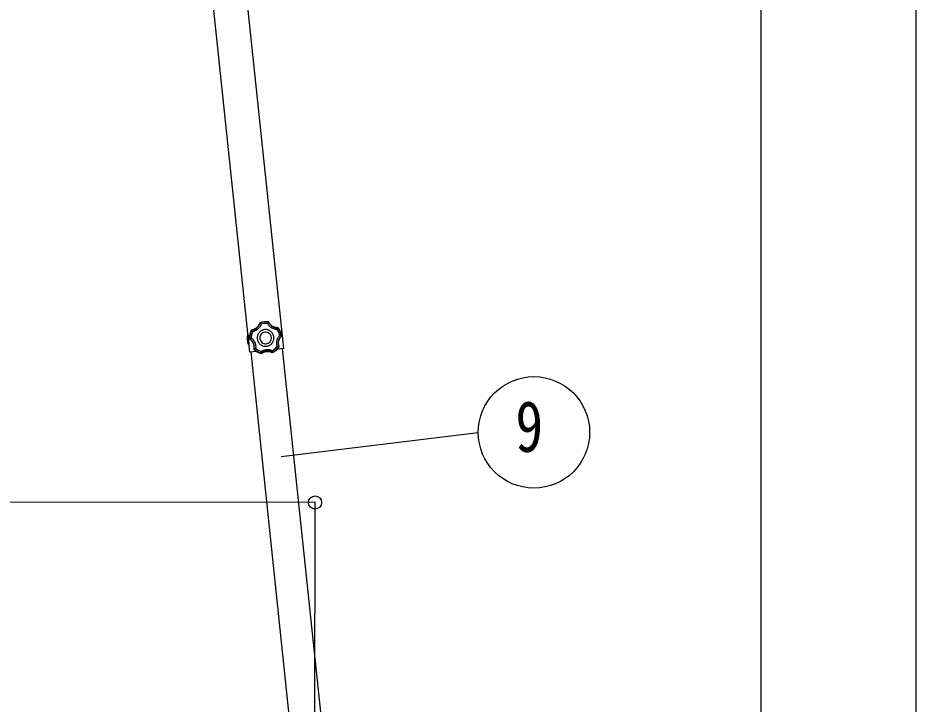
# Model space of a CAD drawing. Units: millimetres, scale not verified. Extents: x -10512 to 10512, y -7425 to 7425.
# Drawn here: x -4812 to -3652, y -3999 to -3113 of the extents above; entities that cross this region are included whole.
import ezdxf
from ezdxf.enums import TextEntityAlignment as Align

# ---------------------------------------------------------------- set-up
doc = ezdxf.new("R2010")
doc.units = ezdxf.units.MM
doc.header["$LTSCALE"] = 30
for name, color, linetype in [('0-4_YKK_13', 4, 'Continuous'), ('0-5_YKK_A1', 4, 'Continuous'), ('0-6_YKK_D', 6, 'Continuous')]:
    doc.layers.add(name, color=color, linetype=linetype)
doc.styles.add('ＭＳ ゴシック', font='')
doc.styles.get('ＭＳ ゴシック').set_extended_font_data('MS Gothic')

msp = doc.modelspace()

# ---------------------------------------------------------------- linework, layer by layer
at = {"layer": '0-4_YKK_13'}
for p, q in [((-4488.66, -3505.73), (-4488.48, -3505.39)), ((-4488.12, -3505.67), (-4488.48, -3505.39)), ((-4488.11, -3505.67), (-4488.48, -3505.39)), ((-4510.35, -3515.82), (-4510.73, -3516.08)), ((-4510.35, -3515.82), (-4510.73, -3516.08)), ((-4510.46, -3516.35), (-4510.73, -3516.08)), ((-4510.08, -3516.09), (-4510.46, -3516.36)), ((-4510.08, -3516.09), (-4510.46, -3516.35)), ((-4510.35, -3515.82), (-4510.08, -3516.09)), ((-4499.55, -3506.35), (-4499.86, -3506.69)), ((-4499.55, -3506.36), (-4499.86, -3506.69)), ((-4499.62, -3507), (-4499.86, -3506.69)), ((-4499.31, -3506.66), (-4499.62, -3507)), ((-4499.31, -3506.66), (-4499.62, -3507)), ((-4499.55, -3506.36), (-4499.31, -3506.66)), ((-4488.29, -3506.01), (-4488.66, -3505.73)), ((-4488.29, -3506.01), (-4488.66, -3505.73)), ((-4488.12, -3505.67), (-4488.29, -3506.01)), ((-4476.41, -3513.15), (-4476.19, -3512.83)), ((-4475.99, -3513.34), (-4476.41, -3513.15)), ((-4475.99, -3513.34), (-4476.41, -3513.15)), ((-4475.78, -3513.02), (-4476.19, -3512.83)), ((-4475.78, -3513.02), (-4476.19, -3512.83)), ((-4475.78, -3513.02), (-4475.99, -3513.34)), ((-4515.54, -3521.56), (-4514.83, -3521.5)), ((-4515.54, -3521.56), (-4514.97, -3528.03)), ((-4514.41, -3534.51), (-4514.97, -3528.03)), ((-4514.83, -3521.5), (-4513.7, -3534.45)), ((-4513.23, -3526.9), (-4512.86, -3526.77)), ((-4513.23, -3526.9), (-4513, -3527.3)), ((-4513.23, -3526.9), (-4513.01, -3527.3)), ((-4512.64, -3527.17), (-4513, -3527.3)), ((-4512.86, -3526.77), (-4512.64, -3527.17)), ((-4512.86, -3526.77), (-4512.64, -3527.17)), ((-4471.97, -3523.61), (-4471.82, -3523.18)), ((-4471.97, -3523.61), (-4471.82, -3523.18)), ((-4471.59, -3523.68), (-4471.97, -3523.61)), ((-4471.82, -3523.18), (-4471.43, -3523.25)), ((-4471.59, -3523.68), (-4471.43, -3523.25)), ((-4471.59, -3523.68), (-4471.43, -3523.25)), ((-4514.41, -3534.51), (-4513.7, -3534.45)), ((-4507.57, -3540.1), (-4507.22, -3539.93)), ((-4507.57, -3540.1), (-4507.44, -3540.54)), ((-4507.57, -3540.11), (-4507.44, -3540.54)), ((-4507.22, -3539.93), (-4507.09, -3540.37)), ((-4507.22, -3539.93), (-4507.09, -3540.37)), ((-4475.14, -3537.58), (-4475.09, -3537.12)), ((-4475.14, -3537.58), (-4475.09, -3537.12)), ((-4474.77, -3537.69), (-4475.14, -3537.58)), ((-4475.09, -3537.12), (-4474.72, -3537.23)), ((-4474.77, -3537.69), (-4474.72, -3537.23)), ((-4474.77, -3537.69), (-4474.72, -3537.23)), ((-4507.09, -3540.37), (-4507.44, -3540.54)), ((-4497.93, -3545.88), (-4497.48, -3545.79)), ((-4497.93, -3545.88), (-4497.48, -3545.79)), ((-4497.92, -3546.27), (-4497.93, -3545.88)), ((-4497.92, -3546.27), (-4497.47, -3546.17)), ((-4497.92, -3546.27), (-4497.47, -3546.17)), ((-4497.48, -3545.79), (-4497.47, -3546.17)), ((-4483.67, -3544.58), (-4483.21, -3544.59)), ((-4483.61, -3544.96), (-4483.67, -3544.58)), ((-4483.67, -3544.58), (-4483.21, -3544.59)), ((-4483.61, -3544.96), (-4483.15, -3544.97)), ((-4483.61, -3544.96), (-4483.15, -3544.97)), ((-4483.21, -3544.59), (-4483.15, -3544.97))]:
    msp.add_line(p, q, dxfattribs=at)
for points in [[(-4488.48, -3505.39), (-4491.28, -3505.07), (-4494.08, -3505.12), (-4496.85, -3505.55), (-4499.55, -3506.35)], [(-4488.48, -3505.39), (-4491.28, -3505.07), (-4494.08, -3505.13), (-4496.85, -3505.56), (-4499.55, -3506.36)], [(-4510.73, -3516.08), (-4511.9, -3518.64), (-4512.71, -3521.32), (-4513.16, -3524.09), (-4513.23, -3526.9)], [(-4510.73, -3516.08), (-4511.9, -3518.64), (-4512.71, -3521.32), (-4513.16, -3524.09), (-4513.23, -3526.9)], [(-4510.46, -3516.36), (-4511.57, -3518.82), (-4512.35, -3521.4), (-4512.78, -3524.07), (-4512.86, -3526.77)], [(-4510.46, -3516.36), (-4510.45, -3516.37), (-4510.43, -3516.39), (-4510.41, -3516.41), (-4510.38, -3516.45), (-4510.34, -3516.49), (-4510.3, -3516.54), (-4510.25, -3516.6), (-4510.19, -3516.66), (-4510.13, -3516.73), (-4510.07, -3516.81), (-4509.98, -3516.9), (-4509.83, -3517.08), (-4509.66, -3517.27), (-4509.51, -3517.43), (-4509.42, -3517.53), (-4509.32, -3517.63), (-4509.22, -3517.74), (-4509.12, -3517.85), (-4509.02, -3517.95), (-4510.4, -3521.86), (-4510.87, -3525.96)], [(-4499.86, -3506.69), (-4500.05, -3507.34), (-4500.28, -3507.97), (-4500.51, -3508.51), (-4500.65, -3508.81), (-4500.8, -3509.11), (-4500.95, -3509.41), (-4501.12, -3509.7), (-4501.29, -3509.99), (-4501.9, -3510.89), (-4502.76, -3511.91), (-4503.72, -3512.84), (-4504.78, -3513.67), (-4505.91, -3514.37), (-4506.88, -3514.85), (-4507.19, -3514.98), (-4507.5, -3515.11), (-4507.82, -3515.22), (-4508.14, -3515.33), (-4508.46, -3515.43), (-4509.03, -3515.58), (-4509.69, -3515.71), (-4510.35, -3515.82)], [(-4510.08, -3516.09), (-4509.43, -3515.99), (-4508.78, -3515.85), (-4508.2, -3515.7), (-4507.89, -3515.6), (-4507.57, -3515.5), (-4507.26, -3515.39), (-4506.95, -3515.26), (-4506.65, -3515.14), (-4506.15, -3514.9), (-4505.57, -3514.6), (-4505.01, -3514.26), (-4504.7, -3514.06), (-4504.43, -3513.88), (-4504.17, -3513.68), (-4503.9, -3513.48), (-4503.65, -3513.27), (-4503.15, -3512.83), (-4502.24, -3511.88), (-4501.43, -3510.84), (-4500.91, -3510.04), (-4500.59, -3509.46), (-4500.3, -3508.86), (-4500.04, -3508.26), (-4499.81, -3507.63), (-4499.62, -3507)], [(-4510.08, -3516.09), (-4510.08, -3516.11), (-4510.06, -3516.13), (-4510.05, -3516.16), (-4510.03, -3516.2), (-4510, -3516.25), (-4509.97, -3516.31), (-4509.93, -3516.38), (-4509.89, -3516.45), (-4509.85, -3516.53), (-4509.8, -3516.62), (-4509.74, -3516.73), (-4509.62, -3516.93), (-4509.5, -3517.15), (-4509.39, -3517.34), (-4509.32, -3517.46), (-4509.25, -3517.58), (-4509.17, -3517.7), (-4509.1, -3517.83), (-4509.02, -3517.95)], [(-4499.62, -3507), (-4499.58, -3507.03), (-4499.51, -3507.08), (-4499.39, -3507.17), (-4499.24, -3507.27), (-4499.07, -3507.41), (-4498.87, -3507.56), (-4498.65, -3507.73), (-4498.41, -3507.91), (-4498.17, -3508.11), (-4497.93, -3508.31), (-4498.16, -3508.96), (-4498.43, -3509.6), (-4498.7, -3510.16), (-4498.86, -3510.47), (-4499.02, -3510.78), (-4499.2, -3511.08), (-4499.38, -3511.38), (-4499.57, -3511.67), (-4500.17, -3512.52), (-4501.06, -3513.57), (-4502.05, -3514.54), (-4502.4, -3514.84), (-4502.67, -3515.06), (-4502.95, -3515.27), (-4503.23, -3515.48), (-4503.51, -3515.68), (-4503.9, -3515.93), (-4504.49, -3516.29), (-4505.09, -3516.61), (-4505.71, -3516.91), (-4506.35, -3517.18), (-4507, -3517.42), (-4507.67, -3517.63), (-4508.34, -3517.81), (-4509.02, -3517.95)], [(-4481.49, -3525.1), (-4481.64, -3524.01), (-4481.9, -3522.96), (-4482.26, -3521.95), (-4482.7, -3520.99), (-4483.24, -3520.09), (-4483.86, -3519.25), (-4484.55, -3518.48), (-4485.31, -3517.78), (-4486.13, -3517.15), (-4487.01, -3516.6), (-4487.95, -3516.14), (-4488.93, -3515.77), (-4489.95, -3515.49), (-4491, -3515.32), (-4492.08, -3515.25), (-4493.19, -3515.29), (-4494.28, -3515.44), (-4495.34, -3515.7), (-4496.34, -3516.05), (-4497.3, -3516.5), (-4498.2, -3517.04), (-4499.04, -3517.65), (-4499.81, -3518.34), (-4500.52, -3519.11), (-4501.15, -3519.93), (-4501.69, -3520.81), (-4502.15, -3521.75), (-4502.52, -3522.73), (-4502.8, -3523.75), (-4502.97, -3524.8), (-4503.04, -3525.88), (-4503, -3526.99), (-4502.85, -3528.08), (-4502.59, -3529.13), (-4502.24, -3530.14), (-4501.79, -3531.1), (-4501.26, -3532), (-4500.64, -3532.84), (-4499.95, -3533.61)], [(-4488.66, -3505.73), (-4491.35, -3505.44), (-4494.05, -3505.49), (-4496.71, -3505.9), (-4499.31, -3506.66)], [(-4499.31, -3506.66), (-4499.28, -3506.7), (-4499.22, -3506.77), (-4499.12, -3506.88), (-4499, -3507.02), (-4498.85, -3507.18), (-4498.69, -3507.38), (-4498.51, -3507.59), (-4498.32, -3507.82), (-4498.12, -3508.06), (-4497.93, -3508.31)], [(-4489.73, -3507.59), (-4493.87, -3507.49), (-4497.93, -3508.31)], [(-4488.66, -3505.73), (-4488.68, -3505.77), (-4488.73, -3505.85), (-4488.81, -3505.97), (-4488.9, -3506.13), (-4489.02, -3506.32), (-4489.15, -3506.54), (-4489.28, -3506.78), (-4489.43, -3507.04), (-4489.58, -3507.31), (-4489.73, -3507.59)], [(-4488.29, -3506.01), (-4488.32, -3506.04), (-4488.39, -3506.11), (-4488.49, -3506.21), (-4488.62, -3506.34), (-4488.77, -3506.51), (-4488.94, -3506.69), (-4489.13, -3506.9), (-4489.32, -3507.12), (-4489.53, -3507.35), (-4489.73, -3507.59)], [(-4476.41, -3513.15), (-4476.43, -3513.19), (-4476.45, -3513.28), (-4476.5, -3513.42), (-4476.56, -3513.59), (-4476.63, -3513.8), (-4476.71, -3514.04), (-4476.81, -3514.3), (-4476.91, -3514.58), (-4477.02, -3514.87), (-4477.13, -3515.16), (-4477.83, -3515.14), (-4478.54, -3515.08), (-4479.23, -3514.99), (-4479.93, -3514.86), (-4480.61, -3514.7), (-4481.62, -3514.4), (-4482.91, -3513.9), (-4484.15, -3513.27), (-4484.68, -3512.95), (-4484.98, -3512.76), (-4485.27, -3512.57), (-4485.55, -3512.36), (-4485.83, -3512.15), (-4486.18, -3511.88), (-4486.7, -3511.43), (-4487.21, -3510.95), (-4487.69, -3510.45), (-4488.15, -3509.92), (-4488.59, -3509.37), (-4489, -3508.79), (-4489.38, -3508.2), (-4489.73, -3507.59)], [(-4488.29, -3506.01), (-4487.99, -3506.6), (-4487.66, -3507.18), (-4487.3, -3507.73), (-4486.91, -3508.27), (-4486.49, -3508.78), (-4486.05, -3509.27), (-4485.58, -3509.74), (-4485.09, -3510.18), (-4484.75, -3510.45), (-4484.49, -3510.66), (-4484.23, -3510.85), (-4483.95, -3511.04), (-4483.67, -3511.22), (-4483.3, -3511.45), (-4482.13, -3512.05), (-4480.91, -3512.53), (-4479.96, -3512.8), (-4479.63, -3512.88), (-4479.31, -3512.94), (-4478.98, -3513), (-4478.65, -3513.05), (-4478.32, -3513.09), (-4477.74, -3513.14), (-4477.08, -3513.16), (-4476.41, -3513.15)], [(-4476.19, -3512.83), (-4476.87, -3512.84), (-4477.54, -3512.82), (-4478.12, -3512.77), (-4478.45, -3512.73), (-4478.78, -3512.68), (-4479.12, -3512.62), (-4479.45, -3512.56), (-4479.77, -3512.48), (-4480.82, -3512.18), (-4482.05, -3511.68), (-4483.24, -3511.06), (-4484.35, -3510.31), (-4485.36, -3509.45), (-4486.12, -3508.67), (-4486.34, -3508.42), (-4486.56, -3508.16), (-4486.76, -3507.89), (-4486.96, -3507.62), (-4487.16, -3507.34), (-4487.48, -3506.85), (-4487.81, -3506.27), (-4488.11, -3505.67)], [(-4475.99, -3513.34), (-4476.02, -3513.38), (-4476.07, -3513.46), (-4476.14, -3513.58), (-4476.23, -3513.74), (-4476.35, -3513.93), (-4476.48, -3514.15), (-4476.63, -3514.39), (-4476.79, -3514.64), (-4476.96, -3514.9), (-4477.13, -3515.16)], [(-4473.92, -3522.73), (-4475.1, -3518.77), (-4477.13, -3515.16)], [(-4471.82, -3523.18), (-4472.37, -3520.53), (-4473.26, -3517.99), (-4474.47, -3515.58), (-4475.99, -3513.34)], [(-4471.43, -3523.25), (-4472, -3520.49), (-4472.92, -3517.84), (-4474.18, -3515.34), (-4475.78, -3513.02)], [(-4471.43, -3523.25), (-4472, -3520.49), (-4472.92, -3517.84), (-4474.18, -3515.34), (-4475.77, -3513.02)], [(-4513.01, -3527.3), (-4512.45, -3527.69), (-4511.92, -3528.1), (-4511.48, -3528.48), (-4511.23, -3528.71), (-4510.99, -3528.94), (-4510.76, -3529.19), (-4510.53, -3529.43), (-4510.31, -3529.69), (-4509.65, -3530.55), (-4508.94, -3531.67), (-4508.35, -3532.88), (-4507.89, -3534.14), (-4507.57, -3535.43), (-4507.42, -3536.5), (-4507.39, -3536.84), (-4507.37, -3537.17), (-4507.35, -3537.51), (-4507.35, -3537.85), (-4507.36, -3538.18), (-4507.39, -3538.77), (-4507.46, -3539.44), (-4507.57, -3540.11)], [(-4512.86, -3526.77), (-4512.82, -3526.75), (-4512.74, -3526.72), (-4512.6, -3526.66), (-4512.43, -3526.59), (-4512.23, -3526.5), (-4511.99, -3526.4), (-4511.74, -3526.3), (-4511.46, -3526.19), (-4511.17, -3526.08), (-4510.87, -3525.96)], [(-4512.64, -3527.17), (-4512.6, -3527.15), (-4512.53, -3527.09), (-4512.41, -3527.01), (-4512.26, -3526.9), (-4512.08, -3526.77), (-4511.87, -3526.63), (-4511.65, -3526.47), (-4511.4, -3526.31), (-4511.14, -3526.14), (-4510.87, -3525.96), (-4510.32, -3526.39), (-4509.8, -3526.85), (-4509.35, -3527.27), (-4509.1, -3527.52), (-4508.86, -3527.77), (-4508.63, -3528.03), (-4508.4, -3528.3), (-4508.18, -3528.57), (-4507.56, -3529.4), (-4506.84, -3530.57), (-4506.22, -3531.81), (-4506.04, -3532.24), (-4505.92, -3532.57), (-4505.8, -3532.9), (-4505.69, -3533.22), (-4505.59, -3533.56), (-4505.47, -3534), (-4505.31, -3534.67), (-4505.19, -3535.35), (-4505.1, -3536.03), (-4505.04, -3536.72), (-4505.01, -3537.41), (-4505.02, -3538.11), (-4505.06, -3538.81), (-4505.13, -3539.5)], [(-4507.22, -3539.93), (-4507.12, -3539.28), (-4507.05, -3538.61), (-4507.02, -3538.03), (-4507.01, -3537.69), (-4507.01, -3537.36), (-4507.03, -3537.03), (-4507.05, -3536.7), (-4507.07, -3536.37), (-4507.14, -3535.83), (-4507.25, -3535.18), (-4507.4, -3534.54), (-4507.49, -3534.19), (-4507.59, -3533.88), (-4507.69, -3533.56), (-4507.8, -3533.25), (-4507.92, -3532.94), (-4508.19, -3532.33), (-4508.8, -3531.17), (-4509.54, -3530.08), (-4510.15, -3529.34), (-4510.6, -3528.85), (-4511.08, -3528.39), (-4511.57, -3527.96), (-4512.1, -3527.55), (-4512.64, -3527.17)], [(-4499.95, -3533.61), (-4499.19, -3534.32), (-4498.36, -3534.94), (-4497.48, -3535.49), (-4496.55, -3535.95), (-4495.57, -3536.32), (-4494.55, -3536.6), (-4493.49, -3536.77), (-4492.41, -3536.84), (-4491.31, -3536.8), (-4490.21, -3536.65), (-4489.16, -3536.39), (-4488.15, -3536.04), (-4487.19, -3535.59), (-4486.29, -3535.05), (-4485.45, -3534.44), (-4484.68, -3533.75), (-4483.98, -3532.99), (-4483.35, -3532.16), (-4482.8, -3531.28), (-4482.34, -3530.34), (-4481.97, -3529.36), (-4481.7, -3528.35), (-4481.52, -3527.29), (-4481.45, -3526.21), (-4481.49, -3525.1)], [(-4475.09, -3537.12), (-4475.13, -3537.12), (-4475.23, -3537.12), (-4475.37, -3537.12), (-4475.55, -3537.12), (-4475.78, -3537.12), (-4476.03, -3537.11), (-4476.3, -3537.1), (-4476.6, -3537.09), (-4476.91, -3537.08), (-4477.23, -3537.06), (-4477.42, -3536.38), (-4477.58, -3535.7), (-4477.71, -3535.01), (-4477.8, -3534.31), (-4477.86, -3533.61), (-4477.89, -3532.56), (-4477.81, -3531.17), (-4477.59, -3529.8), (-4477.46, -3529.2), (-4477.37, -3528.86), (-4477.27, -3528.52), (-4477.16, -3528.18), (-4477.05, -3527.85), (-4476.9, -3527.44), (-4476.63, -3526.8), (-4476.33, -3526.17), (-4476, -3525.56), (-4475.64, -3524.95), (-4475.25, -3524.37), (-4474.83, -3523.8), (-4474.39, -3523.26), (-4473.92, -3522.73)], [(-4471.97, -3523.61), (-4472.44, -3524.08), (-4472.88, -3524.58), (-4473.3, -3525.09), (-4473.69, -3525.63), (-4474.05, -3526.19), (-4474.38, -3526.76), (-4474.68, -3527.34), (-4474.94, -3527.95), (-4475.1, -3528.35), (-4475.21, -3528.66), (-4475.32, -3528.98), (-4475.41, -3529.3), (-4475.5, -3529.62), (-4475.6, -3530.05), (-4475.81, -3531.35), (-4475.89, -3532.65), (-4475.85, -3533.64), (-4475.82, -3533.97), (-4475.79, -3534.3), (-4475.74, -3534.63), (-4475.68, -3534.96), (-4475.62, -3535.28), (-4475.49, -3535.86), (-4475.3, -3536.49), (-4475.09, -3537.12)], [(-4474.72, -3537.23), (-4474.94, -3536.59), (-4475.12, -3535.95), (-4475.26, -3535.38), (-4475.32, -3535.05), (-4475.38, -3534.72), (-4475.42, -3534.39), (-4475.46, -3534.05), (-4475.49, -3533.72), (-4475.53, -3532.63), (-4475.44, -3531.3), (-4475.21, -3529.98), (-4474.84, -3528.7), (-4474.33, -3527.46), (-4473.83, -3526.5), (-4473.66, -3526.21), (-4473.47, -3525.93), (-4473.29, -3525.65), (-4473.09, -3525.38), (-4472.89, -3525.11), (-4472.52, -3524.65), (-4472.07, -3524.15), (-4471.59, -3523.68)], [(-4471.82, -3523.18), (-4471.86, -3523.17), (-4471.95, -3523.15), (-4472.09, -3523.11), (-4472.28, -3523.07), (-4472.49, -3523.02), (-4472.74, -3522.97), (-4473.01, -3522.91), (-4473.3, -3522.85), (-4473.61, -3522.79), (-4473.92, -3522.73)], [(-4471.97, -3523.61), (-4472.01, -3523.59), (-4472.09, -3523.55), (-4472.22, -3523.49), (-4472.39, -3523.41), (-4472.59, -3523.32), (-4472.82, -3523.21), (-4473.07, -3523.1), (-4473.34, -3522.98), (-4473.63, -3522.85), (-4473.92, -3522.73)], [(-4507.22, -3539.93), (-4507.18, -3539.92), (-4507.09, -3539.91), (-4506.95, -3539.88), (-4506.76, -3539.85), (-4506.55, -3539.81), (-4506.3, -3539.76), (-4506.03, -3539.7), (-4505.74, -3539.64), (-4505.44, -3539.57), (-4505.13, -3539.5)], [(-4507.09, -3540.37), (-4507.05, -3540.35), (-4506.96, -3540.32), (-4506.83, -3540.26), (-4506.66, -3540.19), (-4506.45, -3540.1), (-4506.22, -3540), (-4505.97, -3539.89), (-4505.7, -3539.77), (-4505.41, -3539.64), (-4505.13, -3539.5)], [(-4505.13, -3539.5), (-4501.84, -3542.01), (-4498.08, -3543.74)], [(-4483.43, -3542.45), (-4480.03, -3540.1), (-4477.23, -3537.06)], [(-4483.21, -3544.59), (-4480.86, -3543.25), (-4478.71, -3541.61), (-4476.8, -3539.72), (-4475.14, -3537.58)], [(-4483.15, -3544.98), (-4480.7, -3543.59), (-4478.47, -3541.9), (-4476.48, -3539.92), (-4474.77, -3537.69)], [(-4483.15, -3544.97), (-4480.7, -3543.59), (-4478.47, -3541.89), (-4476.48, -3539.92), (-4474.77, -3537.69)], [(-4475.14, -3537.58), (-4475.18, -3537.57), (-4475.28, -3537.55), (-4475.42, -3537.51), (-4475.6, -3537.47), (-4475.82, -3537.42), (-4476.06, -3537.36), (-4476.33, -3537.3), (-4476.62, -3537.22), (-4476.92, -3537.14), (-4477.23, -3537.06)], [(-4507.44, -3540.54), (-4505.36, -3542.45), (-4503.06, -3544.05), (-4500.57, -3545.33), (-4497.92, -3546.27)], [(-4507.44, -3540.54), (-4505.36, -3542.45), (-4503.06, -3544.05), (-4500.57, -3545.33), (-4497.92, -3546.27)], [(-4507.09, -3540.37), (-4505.09, -3542.19), (-4502.87, -3543.73), (-4500.48, -3544.96), (-4497.93, -3545.88)], [(-4497.48, -3545.79), (-4497.49, -3545.75), (-4497.52, -3545.66), (-4497.56, -3545.52), (-4497.62, -3545.34), (-4497.69, -3545.13), (-4497.76, -3544.89), (-4497.84, -3544.63), (-4497.92, -3544.34), (-4498, -3544.04), (-4498.08, -3543.74), (-4497.5, -3543.34), (-4496.89, -3542.98), (-4496.28, -3542.64), (-4495.64, -3542.34), (-4494.99, -3542.06), (-4494.01, -3541.71), (-4492.66, -3541.36), (-4491.29, -3541.14), (-4490.68, -3541.09), (-4490.32, -3541.07), (-4489.97, -3541.05), (-4489.62, -3541.05), (-4489.27, -3541.06), (-4488.83, -3541.07), (-4488.14, -3541.13), (-4487.45, -3541.22), (-4486.76, -3541.34), (-4486.08, -3541.5), (-4485.4, -3541.69), (-4484.73, -3541.91), (-4484.08, -3542.17), (-4483.43, -3542.45)], [(-4497.93, -3545.88), (-4497.93, -3545.83), (-4497.94, -3545.74), (-4497.95, -3545.59), (-4497.97, -3545.41), (-4497.99, -3545.19), (-4498.01, -3544.94), (-4498.03, -3544.66), (-4498.05, -3544.36), (-4498.07, -3544.05), (-4498.08, -3543.74)], [(-4483.67, -3544.58), (-4484.26, -3544.28), (-4484.87, -3544.01), (-4485.48, -3543.77), (-4486.12, -3543.57), (-4486.76, -3543.39), (-4487.4, -3543.26), (-4488.05, -3543.16), (-4488.71, -3543.09), (-4489.15, -3543.06), (-4489.47, -3543.05), (-4489.81, -3543.05), (-4490.14, -3543.06), (-4490.47, -3543.08), (-4490.91, -3543.12), (-4492.21, -3543.31), (-4493.48, -3543.65), (-4494.41, -3543.99), (-4494.71, -3544.12), (-4495.02, -3544.25), (-4495.31, -3544.4), (-4495.61, -3544.55), (-4495.9, -3544.71), (-4496.4, -3545.02), (-4496.95, -3545.39), (-4497.48, -3545.79)], [(-4497.47, -3546.17), (-4496.93, -3545.77), (-4496.38, -3545.39), (-4495.88, -3545.09), (-4495.58, -3544.93), (-4495.28, -3544.77), (-4494.98, -3544.62), (-4494.68, -3544.48), (-4494.37, -3544.35), (-4493.34, -3543.98), (-4492.05, -3543.66), (-4490.73, -3543.47), (-4489.39, -3543.42), (-4488.06, -3543.52), (-4486.99, -3543.7), (-4486.66, -3543.78), (-4486.33, -3543.86), (-4486.01, -3543.96), (-4485.69, -3544.06), (-4485.37, -3544.17), (-4484.83, -3544.38), (-4484.21, -3544.65), (-4483.61, -3544.96)], [(-4483.67, -3544.58), (-4483.66, -3544.54), (-4483.65, -3544.44), (-4483.63, -3544.3), (-4483.61, -3544.12), (-4483.58, -3543.9), (-4483.55, -3543.65), (-4483.52, -3543.37), (-4483.49, -3543.08), (-4483.46, -3542.77), (-4483.43, -3542.45)], [(-4483.21, -3544.59), (-4483.21, -3544.55), (-4483.22, -3544.45), (-4483.23, -3544.31), (-4483.25, -3544.12), (-4483.27, -3543.9), (-4483.29, -3543.65), (-4483.32, -3543.37), (-4483.35, -3543.08), (-4483.39, -3542.77), (-4483.43, -3542.45)]]:
    msp.add_lwpolyline(points, dxfattribs=at)
msp.add_lwpolyline([(-4484.77, -3525.39), (-4485.06, -3523.9), (-4485.62, -3522.53), (-4486.42, -3521.32), (-4487.42, -3520.3), (-4488.61, -3519.48), (-4489.94, -3518.9), (-4491.38, -3518.59), (-4492.9, -3518.57), (-4494.39, -3518.85), (-4495.76, -3519.41), (-4496.97, -3520.21), (-4498, -3521.22), (-4498.81, -3522.41), (-4499.39, -3523.74), (-4499.7, -3525.18), (-4499.72, -3526.7), (-4499.44, -3528.19), (-4498.88, -3529.56), (-4498.08, -3530.77), (-4497.07, -3531.79), (-4495.88, -3532.61), (-4494.55, -3533.19), (-4493.11, -3533.5), (-4491.59, -3533.52), (-4490.1, -3533.24), (-4488.74, -3532.68), (-4487.53, -3531.88), (-4486.5, -3530.87), (-4485.68, -3529.68), (-4485.11, -3528.35), (-4484.79, -3526.91)], close=True, dxfattribs=at)
msp.add_arc((-4496.13, -3526.39), 20, 166.03443, 203.96557, dxfattribs=at)
at = {"layer": '0-5_YKK_A1'}
for p, q in [((-4468.7, -3539.66), (-4635.94, -1948.42)), ((-4512.45, -3544.26), (-4679.7, -1953.02)), ((-4468.7, -3539.66), (-4477.05, -3540.54)), ((-4411.62, -4097.09), (-4470.19, -3539.82)), ((-4504.1, -3543.38), (-4512.45, -3544.26)), ((-4452.36, -4101.7), (-4510.96, -3544.1))]:
    msp.add_line(p, q, dxfattribs=at)
at = {"layer": '0-6_YKK_D'}
for p, q in [((-3651.54, -4126.34), (-3651.54, -1719.92)), ((-3852.34, -1923.77), (-3852.34, -4126.34)), ((-4472.15, -3679.44), (-4217.38, -3648.06)), ((-4428.32, -3738.75), (-6547.77, -3737.15)), ((-4428.61, -4120.26), (-4428.32, -3737.75))]:
    msp.add_line(p, q, dxfattribs=at)
for centre, radius in [((-4145.38, -3648.06), 72), ((-4428.32, -3738.75), 8.5)]:
    msp.add_circle(centre, radius, dxfattribs=at)

# ---------------------------------------------------------------- texts
at = {"layer": '0-6_YKK_D', "style": 'ＭＳ ゴシック', "width": 0.8}
msp.add_text('9', height=65.98, dxfattribs=at).set_placement((-4169.38, -3693.06), align=Align.BOTTOM_LEFT)

doc.saveas('drawing.dxf')
